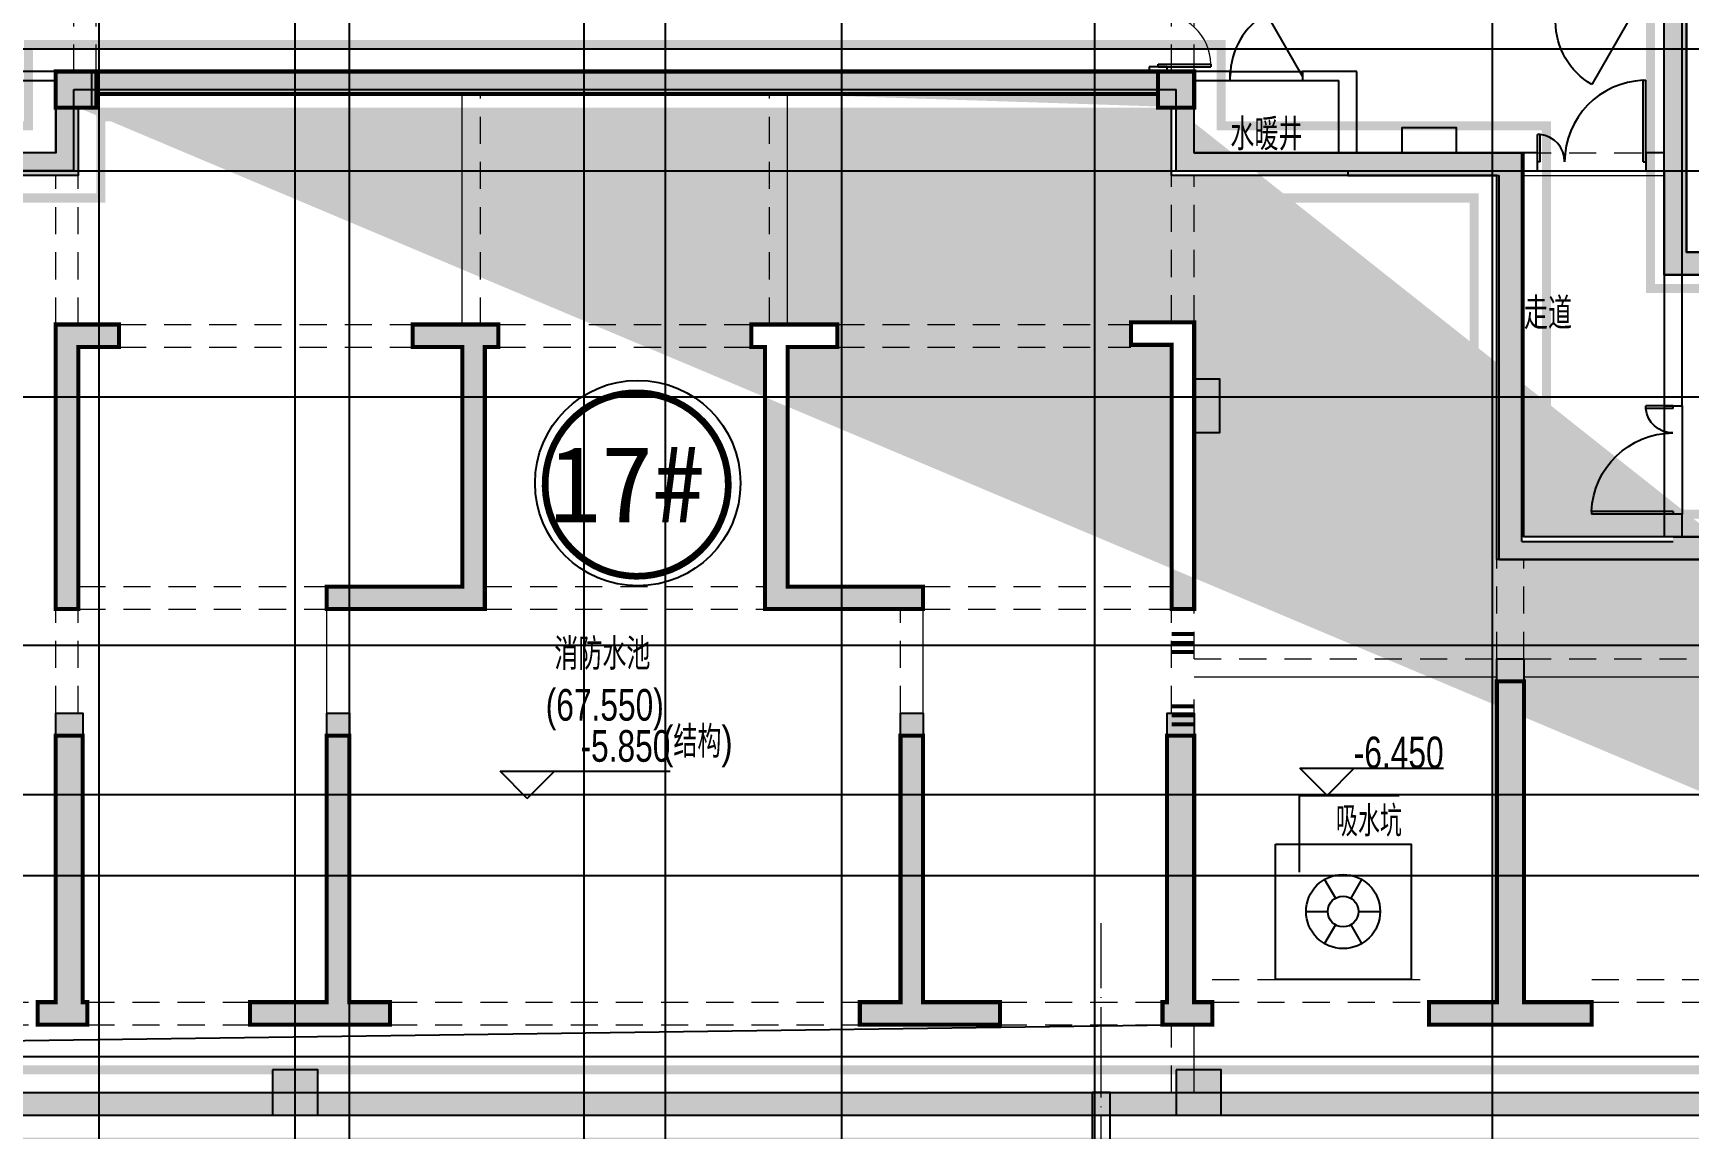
# Model space of a CAD drawing. Extents: x 369444 to 684549, y -549309 to 575337.
# Drawn here: x 587524 to 605849, y 265554 to 277682 of the extents above; entities that cross this region are included whole.
import ezdxf

# ---------------------------------------------------------------- set-up
doc = ezdxf.new("R2010")
doc.units = 0
doc.header["$LTSCALE"] = 1000
doc.header["$MEASUREMENT"] = 0
for name, pattern in [('DASH', [0.35, 0.25, -0.1]), ('DOTE', [2.42, 2, -0.2, 0.02, -0.2]), ('线型3', [500, 300, -200])]:
    doc.linetypes.add(name, pattern=pattern)
for name, color, linetype in [('00', 4, 'Continuous'), ('333333333333', 7, 'Continuous'), ('A-H-MATERIAL', 207, 'Continuous'), ('COLUMN', 9, 'Continuous'), ('DIM_ELEV', 3, 'Continuous'), ('DIM_IDEN', 3, 'Continuous'), ('DIM_LEAD', 3, 'Continuous'), ('DOTE', 1, 'Continuous'), ('HS-A-轮廓线-地下室', 3, 'DASH'), ('PUB_HATCH', 8, 'Continuous'), ('STAIR', 2, 'Continuous'), ('T-填充', 8, 'Continuous'), ('VALVE_消防', 7, 'Continuous'), ('WALL', 9, 'Continuous'), ('WINDOW', 4, 'Continuous'), ('主楼编号', 1, 'Continuous'), ('二期轮廓线', 8, 'DASH'), ('房间名称', 72, 'Continuous'), ('砼墙', 151, 'Continuous'), ('防火分区线', 7, 'Continuous')]:
    doc.layers.add(name, color=color, linetype=linetype)
for name, color, linetype, lineweight in [('DOTE2', 122, 'DOTE', 9), ('柱', 2, 'Continuous', 35), ('梁', 4, 'Continuous', 18), ('梁虚线', 134, '线型3', 18), ('次梁箍筋', 1, 'Continuous', 40)]:
    doc.layers.add(name, color=color, linetype=linetype, lineweight=lineweight)
doc.styles.add('1111111', font='simhei.ttf')
doc.styles.add('_HNSJY', font='HNSJY-07.shx', dxfattribs={"width": 0.75, "bigfont": 'HNSJY-HZ.shx'})
doc.styles.add('_TCH_DIM', font='SIMPLEX', dxfattribs={"bigfont": 'GBCBIG'})
doc.styles.add('HNSJY', font='hnsjy-07.shx', dxfattribs={"width": 0.8, "bigfont": 'hnsjy-hz.shx'})

# ---------------------------------------------------------------- blocks, each defined once
blk = doc.blocks.new('旋流防止器')
at = {"layer": 'VALVE_消防'}
for p, q in [((-68.2, 118.4), (-28.2, 49.1)), ((68.5, 118.4), (28.5, 49.1)), ((56.8, 0), (136.8, 0)), ((-136.5, 0), (-56.5, 0)), ((-28.2, -49.1), (-68.2, -118.4)), ((28.5, -49.1), (68.5, -118.4))]:
    blk.add_line(p, q, dxfattribs=at)
for radius in [136.7, 56.7]:
    blk.add_circle((0.2, 0), radius, dxfattribs=at)
blk = doc.blocks.new('$DorLib2D$00000225')
at = {"color": 0}
for p, q in [((0.475, -0.001), (0.475, 0.752)), ((0.475, 0.752), (0.5, 0.752)), ((0.5, -0.001), (0.5, 0.752)), ((-0.5, 0), (-0.5, 0.252)), ((-0.475, 0.252), (-0.5, 0.252)), ((-0.475, 0), (-0.475, 0.252)), ((-0.475, 0), (-0.5, 0)), ((0.475, -0.001), (0.5, -0.001))]:
    blk.add_line(p, q, dxfattribs=at)
for centre, radius, start, end in [((0.505, -0.002), 0.755, 92.2493, 179.7238), ((-0.501, 0.003), 0.251, 359.7899, 84.0974)]:
    blk.add_arc(centre, radius, start, end, dxfattribs=at)
blk = doc.blocks.new('$DorLib2D$00000002')
for p, q in [((-0.5, 0), (-0.5, 0.4875)), ((-0.475, 0.4875), (-0.5, 0.4875)), ((-0.475, 0), (-0.475, 0.4875)), ((0.475, 0), (0.475, 0.4875)), ((0.475, 0.4875), (0.5, 0.4875)), ((0.5, 0), (0.5, 0.4875)), ((-0.5, 0), (-0.475, 0)), ((0.5, 0), (0.475, 0))]:
    blk.add_line(p, q)
at = {"lineweight": 13}
for centre, start, end in [((-0.4875, 0), 0, 88.53072), ((0.4875, 0), 91.46928, 180)]:
    blk.add_arc(centre, 0.4875, start, end, dxfattribs=at)
blk = doc.blocks.new('$DORLIB2D$00000228')
at = {"color": 0, "lineweight": -2}
blk.add_line((0.5, 0), (0, 0.866), dxfattribs=at)
blk.add_arc((0.5, 0), 1, 120, 180, dxfattribs=at)
blk = doc.blocks.new('column500')
h = blk.add_hatch(color=0)
h.dxf.hatch_style = 1
h.paths.add_polyline_path([(-216381, -381440), (-215881, -381440), (-215881, -380940), (-216381, -380940)])
at = {"color": 0}
blk.add_lwpolyline([(-216381, -381440), (-215881, -381440), (-215881, -380940), (-216381, -380940)], close=True, dxfattribs=at)
blk = doc.blocks.new('ppojigdsfgfd')
h = blk.add_hatch(color=0)
h.dxf.hatch_style = 1
h.paths.add_polyline_path([(38490947461.8653, 3905371345.5), (38490947461.8653, 3905370945.5), (38490947861.8653, 3905370945.5), (38490947861.8653, 3905371345.5)])
at = {"color": 0}
blk.add_lwpolyline([(38490947461.8653, 3905371345.5), (38490947461.8653, 3905370945.5), (38490947861.8653, 3905370945.5), (38490947861.8653, 3905371345.5)], close=True, dxfattribs=at)
blk = doc.blocks.new('17#梁图')
at = {"layer": '333333333333', "color": 0}
blk.add_lwpolyline([(-4577360, 2802173), (-4576936, 2802660), (-4557760, 2802923)], dxfattribs=at)
at = {"layer": '柱', "color": 0, "ltscale": 1, "const_width": 45}
for points in [[(-4569660, 2813473), (-4570110, 2813473), (-4570110, 2813073), (-4569860, 2813073), (-4569660, 2813073), (-4569660, 2813223)], [(-4557910, 2813473), (-4557910, 2813223), (-4557910, 2813073), (-4557760, 2813073), (-4557510, 2813073), (-4557510, 2813473)]]:
    blk.add_lwpolyline(points, close=True, dxfattribs=at)
at = {"layer": '梁', "color": 0, "lineweight": 18, "ltscale": 1}
for p, q in [((-4565610, 2810673), (-4565610, 2813223)), ((-4562010, 2810673), (-4562010, 2813223)), ((-4553860, 2812323), (-4552310, 2812323)), ((-4567110, 2806373), (-4567110, 2807523)), ((-4560510, 2806373), (-4560510, 2807523)), ((-4557510, 2806773), (-4554160, 2806773)), ((-4553860, 2806773), (-4550260, 2806773)), ((-4557510, 2806123), (-4557510, 2806523)), ((-4557510, 2802173), (-4557510, 2802923))]:
    blk.add_line(p, q, dxfattribs=at)
at = {"layer": '梁虚线', "color": 0, "lineweight": 18, "ltscale": 0.001}
for p, q in [((-4569910, 2813473), (-4569910, 2814773)), ((-4569660, 2813473), (-4569660, 2814773)), ((-4557760, 2813473), (-4557760, 2814773)), ((-4557510, 2813473), (-4557510, 2814773)), ((-4565410, 2810673), (-4565410, 2813223)), ((-4562210, 2810673), (-4562210, 2813223)), ((-4553860, 2812573), (-4552310, 2812573)), ((-4570110, 2810673), (-4570110, 2812323)), ((-4569860, 2810673), (-4569860, 2812323)), ((-4557760, 2810698), (-4557760, 2812323)), ((-4557510, 2810698), (-4557510, 2812323)), ((-4569410, 2810673), (-4566160, 2810673)), ((-4565210, 2810673), (-4562410, 2810673)), ((-4561460, 2810673), (-4558210, 2810673)), ((-4569410, 2810423), (-4566160, 2810423)), ((-4565210, 2810423), (-4562410, 2810423)), ((-4561460, 2810423), (-4558210, 2810423)), ((-4554160, 2806973), (-4554160, 2808073)), ((-4553860, 2806973), (-4553860, 2808073)), ((-4569860, 2807773), (-4567110, 2807773)), ((-4565360, 2807773), (-4562260, 2807773)), ((-4560510, 2807773), (-4557760, 2807773)), ((-4570110, 2806373), (-4570110, 2807523)), ((-4569860, 2806373), (-4569860, 2807523)), ((-4569860, 2807523), (-4567110, 2807523)), ((-4566860, 2806373), (-4566860, 2807523)), ((-4565360, 2807523), (-4562260, 2807523)), ((-4560760, 2806373), (-4560760, 2807523)), ((-4560510, 2807523), (-4557760, 2807523)), ((-4557760, 2806373), (-4557760, 2807523)), ((-4557510, 2806973), (-4557510, 2807523)), ((-4557510, 2806973), (-4554160, 2806973)), ((-4553860, 2806973), (-4550260, 2806973)), ((-4557310, 2803423), (-4554910, 2803423)), ((-4553110, 2803423), (-4550410, 2803423)), ((-4572710, 2803173), (-4570310, 2803173)), ((-4569760, 2803173), (-4567960, 2803173)), ((-4566410, 2803173), (-4561210, 2803173)), ((-4559660, 2803173), (-4557860, 2803173)), ((-4557310, 2803173), (-4554910, 2803173)), ((-4553110, 2803173), (-4550410, 2803173)), ((-4572710, 2802923), (-4570310, 2802923)), ((-4569760, 2802923), (-4567960, 2802923)), ((-4566410, 2802923), (-4561210, 2802923)), ((-4559660, 2802923), (-4557860, 2802923)), ((-4557760, 2802173), (-4557760, 2802923))]:
    blk.add_line(p, q, dxfattribs=at)
at = {"layer": '次梁箍筋', "color": 0, "linetype": 'Continuous'}
for points in [[(-4557760, 2807248, 44.9, 44.9, 0), (-4557510, 2807248, 0, 0, 0)], [(-4557760, 2807148, 44.9, 44.9, 0), (-4557510, 2807148, 0, 0, 0)], [(-4557760, 2807048, 44.9, 44.9, 0), (-4557510, 2807048, 0, 0, 0)], [(-4557760, 2806448, 44.9, 44.9, 0), (-4557510, 2806448, 0, 0, 0)], [(-4557760, 2806348, 44.9, 44.9, 0), (-4557510, 2806348, 0, 0, 0)], [(-4557760, 2806248, 44.9, 44.9, 0), (-4557510, 2806248, 0, 0, 0)]]:
    blk.add_lwpolyline(points, format="xyseb", dxfattribs=at)
at = {"layer": '砼墙', "color": 0, "ltscale": 1}
for p, q in [((-4552060, 2814973), (-4552060, 2811473)), ((-4552310, 2811223), (-4552310, 2814773)), ((-4570110, 2813073), (-4570110, 2812573)), ((-4569860, 2813073), (-4569860, 2812323)), ((-4557760, 2812323), (-4557760, 2813073)), ((-4557510, 2812573), (-4557510, 2813073)), ((-4570110, 2812573), (-4573760, 2812573)), ((-4553860, 2812573), (-4557510, 2812573)), ((-4553860, 2808323), (-4553860, 2812573)), ((-4569860, 2812323), (-4573460, 2812323)), ((-4554160, 2812323), (-4557760, 2812323)), ((-4554160, 2808073), (-4554160, 2812323)), ((-4552060, 2811473), (-4550010, 2811473)), ((-4550260, 2811223), (-4552310, 2811223)), ((-4550260, 2808323), (-4553860, 2808323)), ((-4550260, 2808073), (-4554160, 2808073)), ((-4577360, 2802173), (-4547210, 2802173)), ((-4577610, 2801923), (-4547210, 2801923))]:
    blk.add_line(p, q, dxfattribs=at)
at = {"layer": '砼墙', "color": 0, "ltscale": 1, "const_width": 45}
for points in [[(-4569660, 2813473), (-4557910, 2813473)], [(-4569660, 2813223), (-4557910, 2813223)]]:
    blk.add_lwpolyline(points, dxfattribs=at)
for points in [[(-4569410, 2810423), (-4569860, 2810423), (-4569860, 2807523), (-4570110, 2807523), (-4570110, 2810673), (-4569410, 2810673)], [(-4565610, 2810423), (-4566160, 2810423), (-4566160, 2810673), (-4565610, 2810673), (-4565210, 2810673), (-4565210, 2810423), (-4565360, 2810423), (-4565360, 2807523), (-4567110, 2807523), (-4567110, 2807773), (-4565610, 2807773)], [(-4561460, 2810423), (-4562010, 2810423), (-4562010, 2807773), (-4560510, 2807773), (-4560510, 2807523), (-4562260, 2807523), (-4562260, 2810423), (-4562410, 2810423), (-4562410, 2810673), (-4562010, 2810673), (-4561460, 2810673)], [(-4557760, 2810448), (-4558210, 2810448), (-4558210, 2810698), (-4557510, 2810698), (-4557510, 2807523), (-4557760, 2807523)], [(-4553110, 2802923), (-4554160, 2802923), (-4554910, 2802923), (-4554910, 2803173), (-4554160, 2803173), (-4554160, 2806723), (-4553860, 2806723), (-4553860, 2803173), (-4553110, 2803173)], [(-4569760, 2802923), (-4570110, 2802923), (-4570310, 2802923), (-4570310, 2803173), (-4570110, 2803173), (-4570110, 2806123), (-4569810, 2806123), (-4569810, 2803173), (-4569760, 2803173)], [(-4567110, 2802923), (-4567960, 2802923), (-4567960, 2803173), (-4567110, 2803173), (-4567110, 2806123), (-4566860, 2806123), (-4566860, 2803173), (-4566410, 2803173), (-4566410, 2802923)], [(-4559660, 2802923), (-4560510, 2802923), (-4561210, 2802923), (-4561210, 2803173), (-4560760, 2803173), (-4560760, 2806123), (-4560510, 2806123), (-4560510, 2803173), (-4559660, 2803173)], [(-4557510, 2802923), (-4557860, 2802923), (-4557860, 2803173), (-4557810, 2803173), (-4557810, 2806123), (-4557510, 2806123), (-4557510, 2803173), (-4557310, 2803173), (-4557310, 2802923)]]:
    blk.add_lwpolyline(points, close=True, dxfattribs=at)

msp = doc.modelspace()

# ---------------------------------------------------------------- hatches: boundary and pattern name
at = {"layer": '00', "ltscale": 6}
for points in [[(604774.4, 266707), (603724.4, 266707), (602974.4, 266707), (602974.4, 266957), (603724.4, 266957), (603724.4, 270757), (604024.4, 270757), (604024.4, 266957), (604774.4, 266957)], [(600374.4, 266707), (600024.4, 266707), (600024.4, 266957), (600074.4, 266957), (600074.4, 270157), (600374.4, 270157), (600374.4, 266957), (600574.4, 266957), (600574.4, 266707)]]:
    msp.add_hatch(color=8, dxfattribs=at).paths.add_polyline_path(points)
at = {"layer": 'A-H-MATERIAL'}
for points in [[(587774.5, 276357), (587974.5, 276157), (587974.5, 277057), (587774.5, 277257)], [(600174.5, 276157), (600374.5, 276357), (600374.5, 277257), (600174.5, 277057)], [(587974.5, 276157), (587774.5, 276357), (586074.5, 276357), (586074.5, 276157)], [(600374.5, 276357), (600174.5, 276157), (602074.5, 276157), (602074.5, 276357)], [(602074.5, 276357), (602074.5, 276107), (603749.5, 276107), (603999.5, 276357)], [(603749.5, 271857), (603999.5, 272057), (603999.5, 276357), (603749.5, 276107)]]:
    msp.add_hatch(color=256, dxfattribs=at).paths.add_polyline_path(points)
at = {"layer": 'PUB_HATCH', "linetype": 'ByBlock'}
for points in [[(605574.5, 275007), (605824.5, 275257), (605824.5, 283707), (605574.5, 283457)], [(605824.5, 275257), (605824.5, 283707), (605574.5, 283457), (605574.5, 275007)], [(605824.5, 275257), (605574.5, 275007), (614224.5, 275007), (614474.5, 275257)]]:
    msp.add_hatch(color=256, dxfattribs=at).paths.add_polyline_path(points)
at = {"layer": 'PUB_HATCH'}
for points in [[(587774.5, 277257), (587974.5, 277057), (599974.5, 277057), (599974.5, 277257)], [(599974.5, 277257), (599974.5, 277057), (600174.5, 277057), (600374.5, 277257)], [(603999.5, 272057), (603749.5, 271857), (605674.5, 271857), (605674.5, 272057)], [(605674.5, 272107), (605674.5, 271857), (612174.5, 271857), (612174.5, 272107)], [(580524.5, 265957), (580274.5, 265707), (599444.5, 265707), (599194.5, 265957)], [(599319.5, 265832), (599444.5, 265707), (599319.5, 265832), (599194.5, 265957)], [(599194.5, 265957), (599444.5, 265707), (612174.5, 265707), (611924.5, 265957)]]:
    msp.add_hatch(color=256, dxfattribs=at).paths.add_polyline_path(points)
at = {"layer": 'T-填充'}
h = msp.add_hatch(color=8, dxfattribs=at)
h.dxf.hatch_style = 1
h.paths.add_polyline_path([(600674.5, 278557), (600674.5, 279057), (600124.5, 279057), (600124.5, 278557)])
h.paths.add_polyline_path([(599974.5, 277257), (599974.5, 277007), (599974.5, 276857), (600124.5, 276857), (600374.5, 276857), (600374.5, 277257)], flags=17)
h.paths.add_polyline_path([(588424.5, 278557), (588424.5, 279007), (587974.5, 279007), (587974.5, 278557)])
h.paths.add_polyline_path([(588224.5, 277257), (587774.5, 277257), (587774.5, 276857), (588024.5, 276857), (588224.5, 276857), (588224.5, 277007)], flags=17)
h.paths.add_polyline_path([(607624.5, 275007), (605574.5, 275007), (605574.5, 278557), (605174.5, 278557), (605174.5, 278757), (605574.5, 278757), (605574.5, 283457), (603074.5, 283457), (603074.5, 281057), (602324.5, 281057), (602324.5, 281257), (602874.5, 281257), (602874.5, 283457), (600674.5, 283457), (600674.5, 281257), (601224.5, 281257), (601224.5, 281057), (600424.5, 281057), (600424.5, 283707), (602874.5, 283707), (605824.5, 283707), (605824.5, 278757), (605824.5, 275257), (607874.5, 275257), (611474.5, 275257), (614474.5, 275257), (614474.5, 272107), (614474.5, 265707), (613924.5, 265707), (613924.5, 265957), (614174.5, 265957), (614174.5, 271857), (613774.5, 271857), (613774.5, 272107), (614174.5, 272107), (614174.5, 275007), (611474.5, 275007), (611474.5, 273257), (611224.5, 273257), (611224.5, 275007), (607874.5, 275007), (607874.5, 274157), (607624.5, 274157)])
h.paths.add_polyline_path([(592274.5, 274207), (591724.5, 274207), (591724.5, 274457), (592274.5, 274457), (592674.5, 274457), (592674.5, 274207), (592524.5, 274207), (592524.5, 271307), (590774.5, 271307), (590774.5, 271557), (592274.5, 271557)], flags=17)
h.paths.add_polyline_path([(582974.5, 283657), (582574.5, 283657), (582574.5, 282107), (582324.5, 282107), (582324.5, 283907), (582974.5, 283907)])
h.paths.add_polyline_path([(598224.5, 266707), (597374.5, 266707), (596674.5, 266707), (596674.5, 266957), (597124.5, 266957), (597124.5, 270157), (597374.5, 270157), (597374.5, 266957), (598224.5, 266957)], flags=17)
h.paths.add_polyline_path([(590774.5, 266707), (589924.5, 266707), (589924.5, 266957), (590774.5, 266957), (590774.5, 270157), (591024.5, 270157), (591024.5, 266957), (591474.5, 266957), (591474.5, 266707)], flags=17)
h.paths.add_polyline_path([(596424.5, 274207), (595874.5, 274207), (595874.5, 271557), (597374.5, 271557), (597374.5, 271307), (595624.5, 271307), (595624.5, 274207), (595474.5, 274207), (595474.5, 274457), (595874.5, 274457), (596424.5, 274457)], flags=17)
h.paths.add_polyline_path([(604774.5, 266707), (603724.5, 266707), (602974.5, 266707), (602974.5, 266957), (603724.5, 266957), (603724.5, 270757), (604024.5, 270757), (604024.5, 266957), (604774.5, 266957)], flags=17)
h.paths.add_polyline_path([(600124.5, 274232), (599674.5, 274232), (599674.5, 274482), (600374.5, 274482), (600374.5, 271307), (600124.5, 271307)], flags=17)
h.paths.add_polyline_path([(588474.5, 274207), (588024.5, 274207), (588024.5, 271307), (587774.5, 271307), (587774.5, 274457), (588474.5, 274457)], flags=17)
h.paths.add_polyline_path([(584124.5, 266707), (583374.5, 266707), (583374.5, 266957), (584124.5, 266957), (584124.5, 270657), (584424.5, 270657), (584424.5, 266957), (585174.5, 266957), (585174.5, 266707)], flags=17)
h.paths.add_polyline_path([(583024.5, 278557), (582574.5, 278557), (582574.5, 277587), (582274.5, 277587), (582274.5, 278557), (582274.5, 279957), (582574.5, 279957), (582574.5, 278757), (583024.5, 278757)])
h.paths.add_polyline_path([(574224.5, 265707), (573674.5, 265707), (573674.5, 270407), (573974.5, 270407), (573974.5, 265957), (574224.5, 265957)])
h.paths.add_polyline_path([(578174.5, 266707), (577474.5, 266707), (577474.5, 265707), (576624.5, 265707), (576624.5, 265957), (577224.5, 265957), (577224.5, 266957), (577224.5, 269857), (577474.5, 269857), (577474.5, 266957), (578174.5, 266957)], flags=17)
h.paths.add_polyline_path([(600374.5, 266707), (600024.5, 266707), (600024.5, 266957), (600074.5, 266957), (600074.5, 270157), (600374.5, 270157), (600374.5, 266957), (600574.5, 266957), (600574.5, 266707)], flags=17)
h.paths.add_polyline_path([(588124.5, 266707), (587774.5, 266707), (587574.5, 266707), (587574.5, 266957), (587774.5, 266957), (587774.5, 270157), (588074.5, 270157), (588074.5, 266957), (588124.5, 266957)], flags=17)
h.paths.add_polyline_path([(574374.5, 271857), (573674.5, 271857), (573674.5, 275257), (574349.5, 275257), (574349.5, 275007), (573974.5, 275007), (573974.5, 272107), (574374.5, 272107)])
edge = h.paths.add_edge_path()
edge.add_line((588224.5, 281257), (587474.5, 281257))
edge.add_line((587474.5, 281257), (587474.5, 283657))
edge.add_line((587474.5, 283657), (585274.5, 283657))
edge.add_line((585274.5, 283657), (585274.5, 281457))
edge.add_line((585274.5, 281457), (585824.5, 281457))
edge.add_line((585824.5, 281457), (585824.5, 281257))
edge.add_line((585824.5, 281257), (585074.5, 281257))
edge.add_line((585074.5, 281257), (585074.5, 283907))
edge.add_line((585074.5, 283907), (587474.5, 283907))
edge.add_line((587474.5, 283907), (587724.5, 283907))
edge.add_line((587724.5, 283907), (587724.5, 281507))
edge.add_line((587724.5, 281507), (588224.5, 281507))
edge.add_line((588224.5, 281507), (588224.5, 281257))
edge.add_line((588224.5, 281257), (588224.5, 281157))
edge.add_line((588224.5, 281157), (587974.5, 281157))
edge.add_line((587974.5, 281157), (587974.5, 281257))
h.paths.add_polyline_path([(588224.5, 281257), (587474.5, 281257), (587474.5, 283657), (585274.5, 283657), (585274.5, 281457), (585824.5, 281457), (585824.5, 281257), (585074.5, 281257), (585074.5, 283907), (587474.5, 283907), (587724.5, 283907), (587724.5, 281507), (588224.5, 281507)], flags=17)
edge = h.paths.add_edge_path()
edge.add_line((614224.5, 262126), (614474.5, 262126))
edge.add_line((614224.5, 262126), (614224.5, 265707))
edge.add_line((614474.5, 262126), (614474.5, 265707))
edge.add_line((588024.5, 276857), (588024.5, 276107))
edge.add_line((588024.5, 276107), (584424.5, 276107))
edge.add_line((584424.5, 276107), (584424.5, 275007))
edge.add_line((584424.5, 275007), (584424.5, 272857))
edge.add_line((584424.5, 272857), (584124.5, 272857))
edge.add_line((584124.5, 272857), (584124.5, 275007))
edge.add_line((584124.5, 275007), (582574.5, 275007))
edge.add_line((582574.5, 275007), (580524.5, 275007))
edge.add_line((580524.5, 275007), (580524.5, 274157))
edge.add_line((580524.5, 274157), (580274.5, 274157))
edge.add_line((580274.5, 274157), (580274.5, 275007))
edge.add_line((580274.5, 275007), (576924.5, 275007))
edge.add_line((576924.5, 275007), (576924.5, 272107))
edge.add_line((576924.5, 272107), (580274.5, 272107))
edge.add_line((580274.5, 272107), (580274.5, 272657))
edge.add_line((580274.5, 272657), (580524.5, 272657))
edge.add_line((580524.5, 272657), (580524.5, 271857))
edge.add_line((580524.5, 271857), (580524.5, 266957))
edge.add_line((580524.5, 266957), (580674.5, 266957))
edge.add_line((580674.5, 266957), (580674.5, 266707))
edge.add_line((580674.5, 266707), (580524.5, 266707))
edge.add_line((580524.5, 266707), (580524.5, 265957))
edge.add_line((580524.5, 265957), (610674.5, 265957))
edge.add_line((610674.5, 265957), (610674.5, 266707))
edge.add_line((610674.5, 266707), (609974.5, 266707))
edge.add_line((609974.5, 266707), (609974.5, 266957))
edge.add_line((609974.5, 266957), (610674.5, 266957))
edge.add_line((610674.5, 266957), (610674.5, 269757))
edge.add_line((610674.5, 269757), (610924.5, 269757))
edge.add_line((610924.5, 269757), (610924.5, 266957))
edge.add_line((610924.5, 266957), (610924.5, 265957))
edge.add_line((610924.5, 265957), (611924.5, 265957))
edge.add_line((611924.5, 265957), (611924.5, 271857))
edge.add_line((611924.5, 271857), (607874.5, 271857))
edge.add_line((607874.5, 271857), (607874.5, 266957))
edge.add_line((607874.5, 266957), (608174.5, 266957))
edge.add_line((608174.5, 266957), (608174.5, 266707))
edge.add_line((608174.5, 266707), (607874.5, 266707))
edge.add_line((607874.5, 266707), (607474.5, 266707))
edge.add_line((607474.5, 266707), (607474.5, 266957))
edge.add_line((607474.5, 266957), (607624.5, 266957))
edge.add_line((607624.5, 266957), (607624.5, 271857))
edge.add_line((607624.5, 271857), (603724.5, 271857))
edge.add_line((603724.5, 271857), (603724.5, 276107))
edge.add_line((603724.5, 276107), (600124.5, 276107))
edge.add_line((600124.5, 276107), (600124.5, 276857))
edge.add_line((587774.5, 276857), (587774.5, 276357))
edge.add_line((587774.5, 276357), (584124.5, 276357))
edge.add_line((584124.5, 276357), (584124.5, 275257))
edge.add_line((584124.5, 275257), (582574.5, 275257))
edge.add_line((582574.5, 275257), (582574.5, 276227))
edge.add_line((582574.5, 276227), (582274.5, 276227))
edge.add_line((582274.5, 276227), (582274.5, 275257))
edge.add_line((582274.5, 275257), (580274.5, 275257))
edge.add_line((580274.5, 275257), (576674.5, 275257))
edge.add_line((576674.5, 275257), (576199.5, 275257))
edge.add_line((576199.5, 275257), (576199.5, 275007))
edge.add_line((576199.5, 275007), (576674.5, 275007))
edge.add_line((576674.5, 275007), (576674.5, 271857))
edge.add_line((576674.5, 271857), (580274.5, 271857))
edge.add_line((580274.5, 271857), (580274.5, 266957))
edge.add_line((580274.5, 266957), (579974.5, 266957))
edge.add_line((579974.5, 266957), (579974.5, 266707))
edge.add_line((579974.5, 266707), (580274.5, 266707))
edge.add_line((580274.5, 266707), (580274.5, 265707))
edge.add_line((580274.5, 265707), (610674.5, 265707))
edge.add_line((610674.5, 265707), (612174.5, 265707))
edge.add_line((612174.5, 265707), (612174.5, 272107))
edge.add_line((612174.5, 272107), (607874.5, 272107))
edge.add_line((607874.5, 272107), (607874.5, 272657))
edge.add_line((607874.5, 272657), (607624.5, 272657))
edge.add_line((607624.5, 272657), (607624.5, 272107))
edge.add_line((607624.5, 272107), (604024.5, 272107))
edge.add_line((604024.5, 272107), (604024.5, 276357))
edge.add_line((604024.5, 276357), (600374.5, 276357))
edge.add_line((600374.5, 276357), (600374.5, 276857))
edge.add_line((588224.5, 277257), (599974.5, 277257))
edge.add_line((588224.5, 277007), (599974.5, 277007))
h = msp.add_hatch(color=256, dxfattribs=at)
h.dxf.hatch_style = 1
h.paths.add_polyline_path([(599974.5, 277257), (588224.5, 277257), (588224.5, 277007), (599974.5, 277007)])
at = {"layer": '砼墙', "ltscale": 6}
msp.add_hatch(color=8, dxfattribs=at).paths.add_polyline_path([(580524.5, 275007), (582574.5, 275007), (584124.5, 275007), (584124.5, 272857), (584424.5, 272857), (584424.5, 275007), (584424.5, 276107), (588024.5, 276107), (588024.5, 276857), (587774.5, 276857), (587774.5, 276357), (584124.5, 276357), (584124.5, 275257), (582574.5, 275257), (582574.5, 276227), (582274.5, 276227), (582274.5, 275257), (580274.5, 275257), (576674.5, 275257), (576199.5, 275257), (576199.5, 275007), (576674.5, 275007), (576674.5, 271857), (580274.5, 271857), (580274.5, 266957), (579974.5, 266957), (579974.5, 266707), (580274.5, 266707), (580274.5, 265707), (599444.5, 265707), (599444.5, 265957), (580524.5, 265957), (580524.5, 266707), (580674.5, 266707), (580674.5, 266957), (580524.5, 266957), (580524.5, 271857), (580524.5, 272657), (580274.5, 272657), (580274.5, 272107), (576924.5, 272107), (576924.5, 275007), (580274.5, 275007), (580274.5, 274157), (580524.5, 274157)])

# ---------------------------------------------------------------- linework, layer by layer
at = {"layer": '00', "color": 8, "ltscale": 1}
msp.add_lwpolyline([(588024.4, 276857), (588024.4, 276107), (584424.4, 276107), (584424.4, 275007), (584424.4, 272857), (584124.4, 272857), (584124.4, 275007), (582574.4, 275007), (580524.4, 275007), (580524.4, 274157), (580274.4, 274157), (580274.4, 275007), (576924.4, 275007), (576924.4, 272107), (580274.4, 272107), (580274.4, 272657), (580524.4, 272657), (580524.4, 271857), (580524.4, 266957), (580674.4, 266957), (580674.4, 266707), (580524.4, 266707), (580524.4, 265957)], dxfattribs=at)
for points in [[(604774.4, 266707), (603724.4, 266707), (602974.4, 266707), (602974.4, 266957), (603724.4, 266957), (603724.4, 270757), (604024.4, 270757), (604024.4, 266957), (604774.4, 266957)], [(600374.4, 266707), (600024.4, 266707), (600024.4, 266957), (600074.4, 266957), (600074.4, 270157), (600374.4, 270157), (600374.4, 266957), (600574.4, 266957), (600574.4, 266707)]]:
    msp.add_lwpolyline(points, close=True, dxfattribs=at)
at = {"layer": 'DIM_ELEV'}
for p, q in [((592993.8, 269212.6), (592693.8, 269512.6)), ((592693.8, 269512.6), (594574.8, 269512.6)), ((592993.8, 269212.6), (593293.8, 269512.6)), ((601845.1, 269245.8), (601545.1, 269545.8)), ((601545.1, 269545.8), (603132.7, 269545.8)), ((601845.1, 269245.8), (602145.1, 269545.8))]:
    msp.add_line(p, q, dxfattribs=at)
at = {"layer": 'DIM_IDEN'}
msp.add_circle((603087.5, 276637), 0, dxfattribs=at)
at = {"layer": 'DIM_LEAD'}
for p, q in [((601540.2, 268396.1), (601540.2, 269245.8)), ((601540.2, 269245.8), (602644, 269245.8))]:
    msp.add_line(p, q, dxfattribs=at)
at = {"layer": 'DOTE', "color": 8}
for p, q in [((588254.5, 261807), (588254.5, 476704.8)), ((590424.5, 59364.2), (590424.5, 476704.8)), ((591024.5, 261807), (591024.5, 476704.8)), ((593624.5, 261807), (593624.5, 476704.8)), ((594524.5, 261807), (594524.5, 476704.8)), ((596474.5, 261807), (596474.5, 476704.8)), ((599274.5, 59364.2), (599274.5, 476704.8)), ((603674.5, 261807), (603674.5, 476704.8))]:
    msp.add_line(p, q, dxfattribs=at)
at = {"layer": 'DOTE', "color": 8, "lineweight": -2}
for p, q in [((377844.4, 277507), (624570.9, 277507)), ((377844.4, 276157), (624570.9, 276157)), ((377844.4, 273657), (624570.9, 273657)), ((377844.4, 270907), (624570.9, 270907)), ((377844.4, 269257), (624570.9, 269257)), ((377844.4, 268357), (624570.9, 268357)), ((377844.4, 266357), (624570.9, 266357))]:
    msp.add_line(p, q, dxfattribs=at)
at = {"layer": 'DOTE2', "linetype": 'DOTE', "ltscale": 0.5}
msp.add_lwpolyline([(599344.5, 258643.2), (599344.5, 267832.4)], dxfattribs=at)
at = {"layer": 'HS-A-轮廓线-地下室', "lineweight": -2, "ltscale": 8}
msp.add_lwpolyline([(600424.5, 249357.4), (600424.5, 259157), (600424.5, 259157), (614474.5, 259157), (614474.5, 275257), (605824.5, 275257), (605824.5, 283707), (598024.5, 283707), (598024.5, 284357), (589474.5, 284357), (589474.5, 285957), (588504.5, 285957), (588504.5, 322907), (610674.5, 322907), (610674.5, 321907), (614474.5, 321907), (614474.5, 331457), (605824.5, 331457), (605824.5, 339907), (603124.5, 339907), (603124.5, 340907), (596724.5, 340907), (596724.5, 380057)], dxfattribs=at)
at = {"layer": 'STAIR'}
msp.add_lwpolyline([(601274.5, 268707), (602774.5, 268707), (602774.5, 267207), (601274.5, 267207)], close=True, dxfattribs=at)
at = {"layer": 'WALL', "linetype": 'ByBlock'}
for p, q in [((605824.5, 275257), (605824.5, 283707)), ((605824.5, 275257), (605824.5, 283707)), ((605574.5, 275007), (605574.5, 283457)), ((605574.5, 275007), (605574.5, 283457)), ((605824.5, 275257), (614474.5, 275257)), ((605574.5, 275007), (614224.5, 275007))]:
    msp.add_line(p, q, dxfattribs=at)
at = {"layer": 'WALL'}
for p, q in [((605774.5, 276257), (605774.5, 277857)), ((605574.5, 276357), (605574.5, 277757)), ((600074.5, 277307), (599874.5, 277307)), ((599874.5, 277307), (599874.5, 277257)), ((600074.5, 277257), (600074.5, 277307)), ((587774.5, 277257), (587377.4, 277257)), ((587377.4, 277157), (587774.5, 277157)), ((587774.5, 277257), (599974.5, 277257)), ((587774.5, 276357), (587774.5, 277257)), ((599974.5, 277257), (600374.5, 277257)), ((600374.5, 276357), (600374.5, 277257)), ((600774.5, 277257), (600374.5, 277257)), ((600374.5, 277157), (600774.5, 277157)), ((600774.5, 277157), (600774.5, 277257)), ((602174.5, 277257), (601574.5, 277257)), ((601574.5, 277257), (601574.5, 277157)), ((601574.5, 277157), (601974.5, 277157)), ((601974.5, 276357), (601974.5, 277157)), ((602174.5, 276357), (602174.5, 277257)), ((587974.5, 277057), (599974.5, 277057)), ((587974.5, 276157), (587974.5, 277057)), ((599974.5, 277057), (600174.5, 277057)), ((600174.5, 276157), (600174.5, 277057)), ((587774.5, 276357), (586074.5, 276357)), ((600374.5, 276357), (602074.5, 276357)), ((602074.5, 276357), (603999.5, 276357)), ((604174.5, 276357), (603999.5, 276357)), ((603999.5, 272057), (603999.5, 276357)), ((604174.5, 276157), (604174.5, 276357)), ((605574.5, 276357), (605374.5, 276357)), ((605374.5, 276357), (605374.5, 276157)), ((605774.5, 273557.3), (605774.5, 276257)), ((587974.5, 276157), (586074.5, 276157)), ((600174.5, 276157), (602074.5, 276157)), ((602074.5, 276157), (602074.5, 276107)), ((602074.5, 276107), (603749.5, 276107)), ((603749.5, 271857), (603749.5, 276107)), ((603999.5, 276157), (604174.5, 276157)), ((605374.5, 276157), (605574.5, 276157)), ((605574.5, 276157), (605574.5, 273557.3)), ((605574.5, 273557.3), (605774.5, 273557.3)), ((605774.5, 272357.3), (605574.5, 272357.3)), ((605574.5, 272357.3), (605574.5, 272107)), ((605774.5, 272107), (605774.5, 272357.3)), ((603999.5, 272057), (605674.5, 272057)), ((605674.5, 272107), (612174.5, 272107)), ((603749.5, 271857), (605674.5, 271857)), ((605674.5, 271857), (612174.5, 271857)), ((580524.5, 265957), (599194.5, 265957)), ((599194.5, 265957), (599194.5, 265957)), ((599194.5, 265957), (611924.5, 265957)), ((599244.5, 265957), (599244.5, 264857)), ((599444.5, 265957), (599244.5, 265957)), ((599444.5, 264857), (599444.5, 265957)), ((580274.5, 265707), (599444.5, 265707)), ((599444.5, 265707), (599444.5, 265707)), ((599444.5, 265707), (612174.5, 265707))]:
    msp.add_line(p, q, dxfattribs=at)
at = {"layer": 'WINDOW'}
for p, q in [((600774.5, 277257, 0), (601574.5, 277257, 0)), ((600774.5, 277157, 0), (601574.5, 277157, 0)), ((605574.5, 273557.3), (605574.5, 272357.3)), ((605774.5, 273557.3), (605774.5, 272357.3))]:
    msp.add_line(p, q, dxfattribs=at)
for points in [[(602674.5, 276357), (602674.5, 276637), (603274.5, 276637), (603274.5, 276357)], [(600374.5, 273857.5), (600654.5, 273857.5), (600654.5, 273257.5), (600374.5, 273257.5)]]:
    msp.add_lwpolyline(points, dxfattribs=at)
at = {"layer": '主楼编号', "color": 1, "const_width": 74.2}
msp.add_lwpolyline([(593769.2, 273605.1, -1.0298753), (594579.1, 271740.7, -0.964386), (593769.2, 273605.1, 0.2933541)], format="xyb", dxfattribs=at)
at = {"layer": '主楼编号', "color": 1}
msp.add_circle((594216.3, 272701.6), 1137.2, dxfattribs=at)
at = {"layer": '二期轮廓线', "ltscale": 6}
msp.add_lwpolyline([(600424.6, 249357.4), (600424.6, 259157), (600424.6, 259157), (614474.6, 259157), (614474.6, 275257), (605824.6, 275257), (605824.6, 283707), (598024.6, 283707), (598024.6, 284357), (589474.6, 284357), (589474.6, 285957), (588504.6, 285957), (588504.6, 322907), (610674.6, 322907), (610674.6, 321907), (614474.6, 321907), (614474.6, 331457), (605824.6, 331457), (605824.6, 339907), (603124.6, 339907), (603124.6, 340907), (596724.6, 340907), (596724.6, 380057)], dxfattribs=at)
at = {"layer": '砼墙', "color": 8, "ltscale": 1}
for points in [[(607624.5, 275007), (605574.5, 275007), (605574.5, 278557), (605174.5, 278557), (605174.5, 278757), (605574.5, 278757), (605574.5, 283457), (603074.5, 283457), (603074.5, 281057), (602324.5, 281057), (602324.5, 281257), (602874.5, 281257), (602874.5, 283457), (600674.5, 283457), (600674.5, 281257), (601224.5, 281257), (601224.5, 281057), (600424.5, 281057), (600424.5, 283707), (602874.5, 283707), (605824.5, 283707), (605824.5, 278757), (605824.5, 275257), (607874.5, 275257)], [(588224.5, 277257), (599974.5, 277257)], [(588224.5, 277007), (599974.5, 277007)], [(587774.5, 276857), (587774.5, 276357), (584124.5, 276357), (584124.5, 275257), (582574.5, 275257), (582574.5, 276227), (582274.5, 276227), (582274.5, 275257), (580274.5, 275257), (576674.5, 275257), (576199.5, 275257), (576199.5, 275007), (576674.5, 275007), (576674.5, 271857), (580274.5, 271857), (580274.5, 266957), (579974.5, 266957), (579974.5, 266707), (580274.5, 266707), (580274.5, 265707), (599444.5, 265707)], [(588024.5, 276857), (588024.5, 276107), (584424.5, 276107), (584424.5, 275007), (584424.5, 272857), (584124.5, 272857), (584124.5, 275007), (582574.5, 275007), (580524.5, 275007), (580524.5, 274157), (580274.5, 274157), (580274.5, 275007), (576924.5, 275007), (576924.5, 272107), (580274.5, 272107), (580274.5, 272657), (580524.5, 272657), (580524.5, 271857), (580524.5, 266957), (580674.5, 266957), (580674.5, 266707), (580524.5, 266707), (580524.5, 265957), (599444.5, 265957)], [(611924.5, 266707), (611924.5, 271857), (607874.5, 271857), (607874.5, 266957), (608174.5, 266957), (608174.5, 266707), (607874.5, 266707), (607474.5, 266707), (607474.5, 266957), (607624.5, 266957), (607624.5, 271857), (603724.5, 271857), (603724.5, 276107), (600124.5, 276107), (600124.5, 276857)], [(612174.5, 266707), (612174.5, 272107), (607874.5, 272107), (607874.5, 272657), (607624.5, 272657), (607624.5, 272107), (604024.5, 272107), (604024.5, 276357), (600374.5, 276357), (600374.5, 276857)]]:
    msp.add_lwpolyline(points, dxfattribs=at)
for points in [[(588224.5, 277257), (587774.5, 277257), (587774.5, 276857), (588024.5, 276857), (588224.5, 276857), (588224.5, 277007)], [(599974.5, 277257), (599974.5, 277007), (599974.5, 276857), (600124.5, 276857), (600374.5, 276857), (600374.5, 277257)], [(588474.5, 274207), (588024.5, 274207), (588024.5, 271307), (587774.5, 271307), (587774.5, 274457), (588474.5, 274457)], [(592274.5, 274207), (591724.5, 274207), (591724.5, 274457), (592274.5, 274457), (592674.5, 274457), (592674.5, 274207), (592524.5, 274207), (592524.5, 271307), (590774.5, 271307), (590774.5, 271557), (592274.5, 271557)], [(596424.5, 274207), (595874.5, 274207), (595874.5, 271557), (597374.5, 271557), (597374.5, 271307), (595624.5, 271307), (595624.5, 274207), (595474.5, 274207), (595474.5, 274457), (595874.5, 274457), (596424.5, 274457)], [(600124.5, 274232), (599674.5, 274232), (599674.5, 274482), (600374.5, 274482), (600374.5, 271307), (600124.5, 271307)], [(604774.5, 266707), (603724.5, 266707), (602974.5, 266707), (602974.5, 266957), (603724.5, 266957), (603724.5, 270757), (604024.5, 270757), (604024.5, 266957), (604774.5, 266957)], [(588124.5, 266707), (587774.5, 266707), (587574.5, 266707), (587574.5, 266957), (587774.5, 266957), (587774.5, 270157), (588074.5, 270157), (588074.5, 266957), (588124.5, 266957)], [(590774.5, 266707), (589924.5, 266707), (589924.5, 266957), (590774.5, 266957), (590774.5, 270157), (591024.5, 270157), (591024.5, 266957), (591474.5, 266957), (591474.5, 266707)], [(598224.5, 266707), (597374.5, 266707), (596674.5, 266707), (596674.5, 266957), (597124.5, 266957), (597124.5, 270157), (597374.5, 270157), (597374.5, 266957), (598224.5, 266957)], [(600374.5, 266707), (600024.5, 266707), (600024.5, 266957), (600074.5, 266957), (600074.5, 270157), (600374.5, 270157), (600374.5, 266957), (600574.5, 266957), (600574.5, 266707)]]:
    msp.add_lwpolyline(points, close=True, dxfattribs=at)
at = {"layer": '防火分区线', "color": 3, "linetype": 'DASH', "ltscale": 8, "const_width": 100}
msp.add_lwpolyline([(561074.5, 283357), (587174.5, 283357), (587174.5, 280957), (589974.5, 280957), (589974.5, 282357), (592374.5, 282357), (592374.5, 278257), (598274.5, 278257), (598274.5, 283307), (605424.5, 283307), (605424.5, 274857), (614074.5, 274857), (614074.5, 259557), (600024.5, 259557), (600024.5, 249757.4)], dxfattribs=at)
for points in [[(604274.5, 272357), (604274.5, 276657), (600674.5, 276657), (600674.5, 277557), (587474.5, 277557), (587474.5, 276657), (583874.5, 276657), (583874.5, 275557), (576224.5, 275557), (576224.5, 271557), (579974.5, 271557), (579974.5, 265407), (599694.5, 265407), (599694.5, 265407), (612474.5, 265407), (612474.5, 272357)], [(603474.5, 271557), (603474.5, 275857), (599874.5, 275857), (599874.5, 276757), (588274.5, 276757), (588274.5, 275857), (584674.5, 275857), (584674.5, 274757), (577024.5, 274757), (577024.5, 272357), (580774.5, 272357), (580774.5, 266207), (598894.5, 266207), (598894.5, 266207), (611674.5, 266207), (611674.5, 271557)]]:
    msp.add_lwpolyline(points, close=True, dxfattribs=at)

# ---------------------------------------------------------------- block references
at = {"color": 8}
msp.add_blockref('17#梁图', (5157884.1, -2536216.1), dxfattribs=at)
at = {"layer": 'COLUMN', "color": 8, "lineweight": -2}
for p in [(-38490359687.4, -3905094088.4), (-38490347487.4, -3905094088.5)]:
    msp.add_blockref('ppojigdsfgfd', p, dxfattribs=at)
at = {"layer": 'COLUMN', "color": 8, "rotation": 270}
for p in [(971614.4, 49826), (981614.4, 49826)]:
    msp.add_blockref('column500', p, dxfattribs=at)
at = {"layer": 'VALVE_消防', "xscale": 3, "yscale": 3, "zscale": 3}
msp.add_blockref('旋流防止器', (602021.9, 267960), dxfattribs=at)
at = {"layer": 'WINDOW'}
for name, p, xscale, yscale, zscale, rotation in [('$DorLib2D$00000002', (599974.5, 277907), 1200, 1200, 1200, 270), ('$DORLIB2D$00000228', (604774.5, 277807), -800, 800, 800, 180), ('$DorLib2D$00000225', (605674.5, 272957.3), -1200, 1200, 1200, 90)]:
    msp.add_blockref(name, p, dxfattribs=dict(at, xscale=xscale, yscale=yscale, zscale=zscale, rotation=rotation))
for name, p, xscale, yscale, zscale in [('$DORLIB2D$00000228', (601174.5, 277207), 800, 800, 800), ('$DorLib2D$00000225', (604774.5, 276257), 1200, 1200, 1200)]:
    msp.add_blockref(name, p, dxfattribs=dict(at, xscale=xscale, yscale=yscale, zscale=zscale))

# ---------------------------------------------------------------- texts
at = {"layer": 'DIM_ELEV', "color": 7, "style": '_HNSJY', "width": 0.75}
for s, p in [('(67.550)', (593197.3, 270072.6)), ('-5.850', (593582.3, 269617.6)), ('-6.450', (602140.2, 269545.8))]:
    msp.add_text(s, height=350, dxfattribs=at).set_placement(p)
at = {"layer": 'DIM_ELEV', "color": 7, "style": 'HNSJY', "width": 0.8}
msp.add_text('(结构)', height=350, rotation=360, dxfattribs=at).set_placement((594485.5, 269662.8))
at = {"layer": 'DIM_LEAD', "color": 7, "style": '_TCH_DIM'}
msp.add_text('吸水坑', height=337.59, dxfattribs=at).set_placement((601944, 268790.8))
at = {"layer": '主楼编号', "color": 1, "style": '1111111'}
msp.add_text('17#', height=843.75, rotation=0, dxfattribs=at).set_placement((593236.2, 272268.9))
at = {"layer": '房间名称', "style": 'HNSJY', "width": 0.8}
for s, p in [('水暖井', (600774.5, 276384.9)), ('走道', (604024.4, 274403.8, 0)), ('消防水池', (593292.5, 270634.9))]:
    msp.add_text(s, height=350, rotation=360, dxfattribs=at).set_placement(p)

doc.saveas('drawing.dxf')
